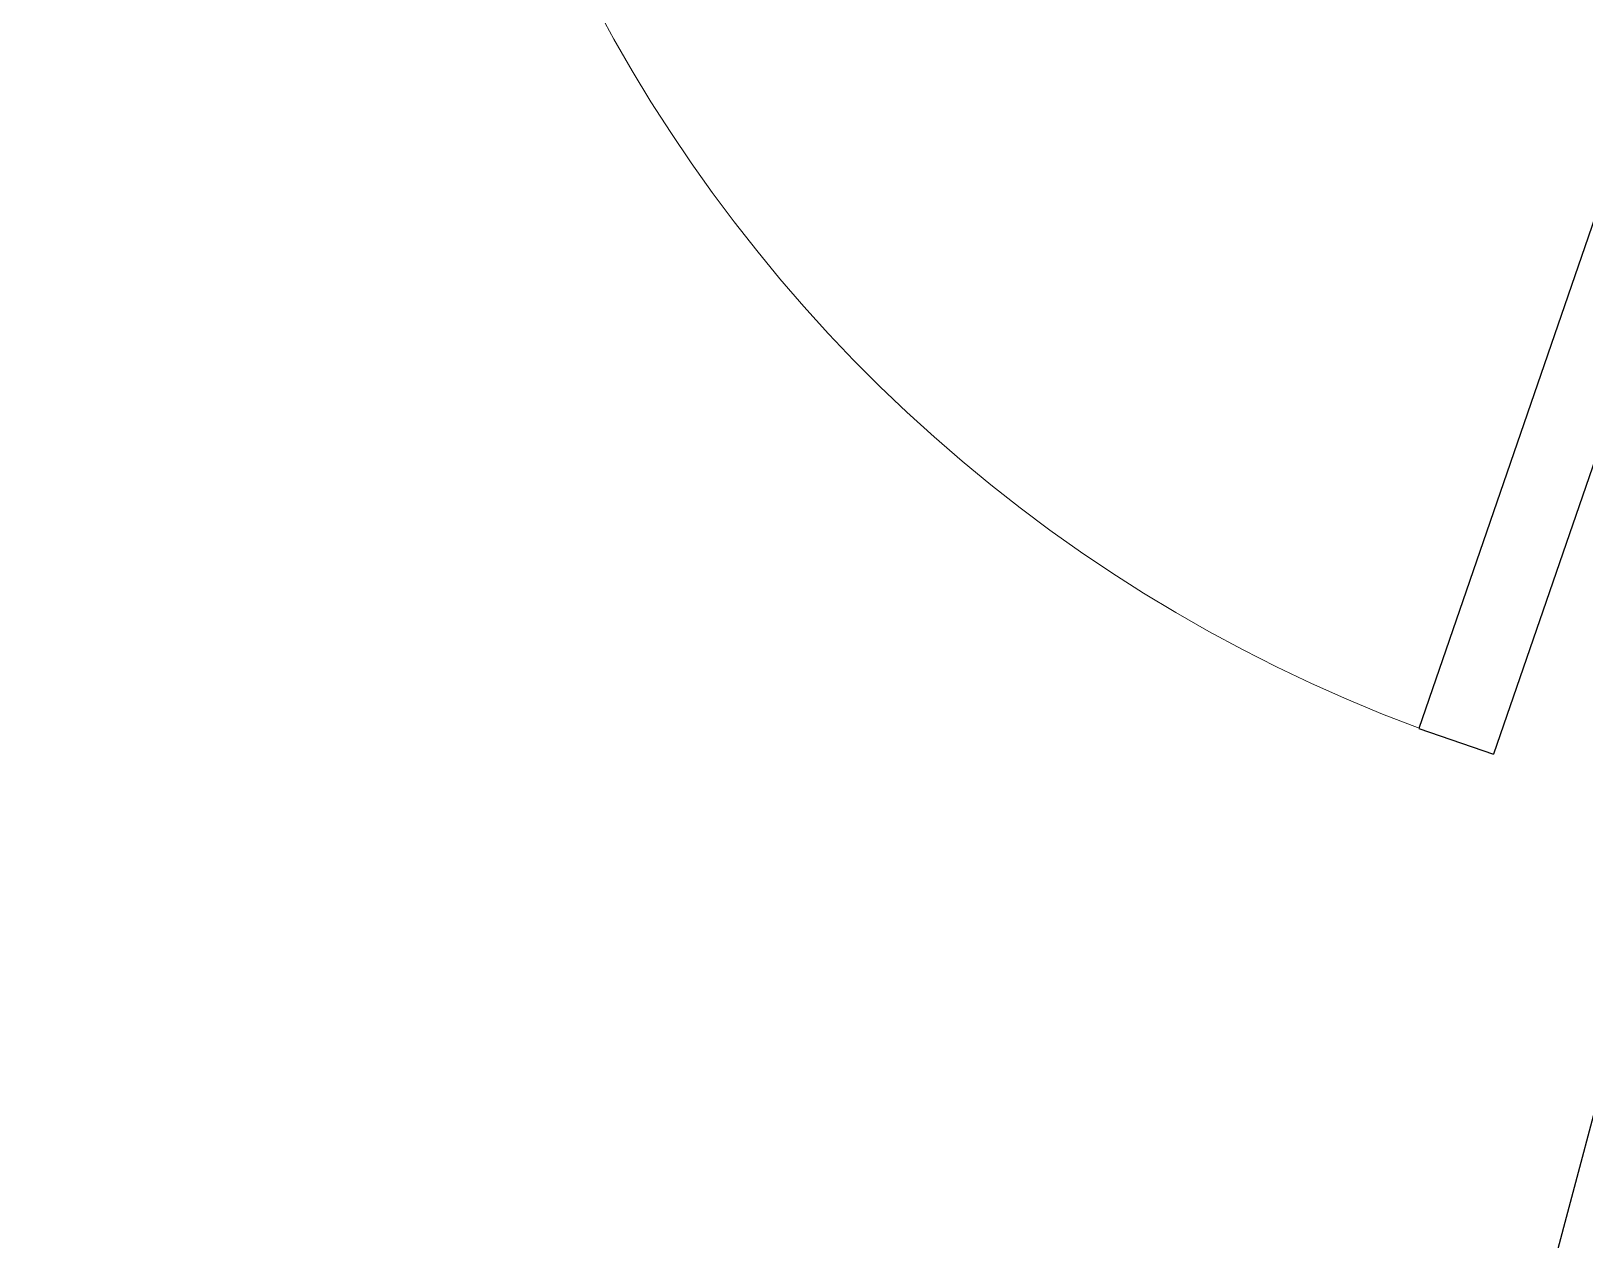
# Model space of a CAD drawing. Header units: inches. Extents: x 0 to 1813292486, y 0 to 3473589894.
# Drawn here: x 600520900 to 600521686, y 3473205422 to 3473206034 of the extents above; entities that cross this region are included whole.
import ezdxf

# ---------------------------------------------------------------- set-up
doc = ezdxf.new("R2010")
doc.units = ezdxf.units.IN
doc.header["$LTSCALE"] = 1000
doc.header["$MEASUREMENT"] = 0
for name, color, linetype in [('A-Anno-Note', 241, 'Continuous'), ('AX-MALL-DIM-P02$0$A-Anno-Dims', 3, 'Continuous'), ('AX-MALL-DIM-SY-P02$0$DIM_IDEN', 3, 'Continuous'), ('AX-MALL-P02-200$0$A-Anno-Note', 241, 'Continuous'), ('AX-MALL-WALL-P02$0$A-Anno-Note', 241, 'Continuous'), ('AX-MALL-WALL-P02-QT$0$A-Detl-Patt', 8, 'Continuous'), ('AX-MALL-WALL-P02-QT$0$A-Detl-Thin', 131, 'Continuous'), ('AX-MALL-WALL-P02-QT$0$A-Hdrl', 31, 'Continuous'), ('AX-MALL-WALL-P02-QT$0$A-Wind', 4, 'Continuous')]:
    doc.layers.add(name, color=color, linetype=linetype)

# ---------------------------------------------------------------- blocks, each defined once
blk = doc.blocks.new('AX-MALL-WALL-P02-QT$0$tj')
at = {"layer": 'AX-MALL-WALL-P02-QT$0$A-Detl-Patt'}
h = blk.add_hatch(dxfattribs=at)
h.set_pattern_fill('STEEL', color=256, scale=100.0000000000001, angle=50.43183869082386)
h.set_pattern_definition([(75.00000000004839, (-14278.19445574284, 156289.8254051208), (-153.3407249234246, 41.08752340989569), []), (75.00000000004839, (-14317.88195610046, 156358.5661673546), (-153.3407249234246, 41.08752340989569), [])])
edge = h.paths.add_edge_path()
edge.add_line((88101.273016572, 47666.64152574539), (87883.93542659283, 47459.84604215622))
edge.add_line((87883.93542659283, 47459.84604215622), (91571.54751467705, 43584.64122533798))
edge.add_arc((262949.389629302, 558937.705083496), 543101.4133620498, 251.6057364187558, 260.0288666978238)
edge.add_arc((172180.8466627672, -2862.146247219684), 27099.9982179492, 64.7128659603706, 96.9316049602786, ccw=False)
edge.add_arc((262948.9730309481, 558936.3205539446), 543099.9677998082, 261.6155114784545, 271.7251478115656)
edge.add_line((279298.9759148359, 16082.51663446426), (279298.9759315252, 16382.65274763107))
edge.add_arc((262948.9742454757, 558936.3204835369), 542799.9676941936, 261.62020364125146, 271.7261014454634, ccw=False)
edge.add_arc((172180.8456921196, -2862.14609140989), 27400.00151046549, 64.80631838577902, 96.83815911678944)
edge.add_arc((262949.394896181, 558937.7037490648), 542801.4137571028, 251.6136389015772, 260.02417327084333, ccw=False)
edge.add_line((91737.26096642017, 43845.69257831573), (88101.273016572, 47666.64152574539))
at = {"layer": 'AX-MALL-WALL-P02-QT$0$A-Detl-Thin'}
blk.add_lwpolyline([(163549.0969048738, 15543.38471794128, -0.6397237008462163), (164703.503718853, 23081.82205438614, -0.2197176871598326), (187079.3635630608, 19655.27036952972, -0.639723700731269), (185924.9567470551, 12116.83305311203, -0.2197176871428347)], format="xyb", close=True, dxfattribs=at)
at = {"layer": 'AX-MALL-WALL-P02-QT$0$A-Hdrl', "ltscale": 6}
for points in [[(163659.4563366175, 15710.18039321899, -0.6397237009326066), (164758.8913977146, 22889.64451742172, -0.2197176871618261), (186969.0041313171, 19488.47470140457, -0.6397237006999487), (185869.5690677166, 12309.01057815552, -0.2197176871425371)], [(163714.6360512972, 15793.57822608948, -0.6397237008757043), (164786.5852367878, 22793.55575561523, -0.2197176871584684), (186913.8244148493, 19405.07686567307, -0.6397237006947307), (185841.8752294779, 12405.09934902191, -0.2197176871411931)]]:
    blk.add_lwpolyline(points, format="xyb", close=True, dxfattribs=at)
blk = doc.blocks.new('AX-MALL-WALL-P02-QT$0$$DorLib2D$00000002')
for p, q in [((0.475, -2.842170943040401e-17), (0.4750000000000007, 0.4875)), ((0.4750000000000007, 0.4875), (0.5000000000000007, 0.4875)), ((0.5, -5.684341886080802e-17), (0.5000000000000007, 0.4875))]:
    blk.add_line(p, q)
at = {"lineweight": 13}
blk.add_arc((0.4875, -4.263256414560601e-17), 0.4875, 91.4692835813537, 180, dxfattribs=at)
blk = doc.blocks.new('AX-MALL-WALL-P02-QT')
at = {"layer": 'AX-MALL-WALL-P02-QT$0$A-Detl-Thin', "rotation": 339.5681613091762}
blk.add_blockref('AX-MALL-WALL-P02-QT$0$tj', (600144118.6961328, 3473128496.287411), dxfattribs=at)
at = {"layer": 'AX-MALL-WALL-P02-QT$0$A-Wind', "xscale": 1600, "yscale": -1600, "zscale": 200, "rotation": 320.581244960208}
blk.add_blockref('AX-MALL-WALL-P02-QT$0$$DorLib2D$00000002', (600326201.8215445, 3473087326.577779), dxfattribs=at)
blk = doc.blocks.new('AX-MALL-WALL-P02')
at = {"layer": 'AX-MALL-WALL-P02$0$A-Anno-Note'}
blk.add_blockref('AX-MALL-WALL-P02-QT', (0, 0), dxfattribs=at)
blk = doc.blocks.new('AX-MALL-DIM-SY-P02')
at = {"layer": 'AX-MALL-DIM-SY-P02$0$DIM_IDEN'}
blk.add_line((600327127.2167221, 3473087183.390423), (600323188.0896344, 3473081623.701676), dxfattribs=at)
blk = doc.blocks.new('AX-MALL-DIM-P02')
at = {"layer": 'AX-MALL-DIM-P02$0$A-Anno-Dims'}
blk.add_blockref('AX-MALL-DIM-SY-P02', (0, 0), dxfattribs=at)
blk = doc.blocks.new('AX-MALL-P02-200')
at = {"layer": 'AX-MALL-P02-200$0$A-Anno-Note'}
blk.add_blockref('AX-MALL-WALL-P02', (0, 0), dxfattribs=at)
blk.add_blockref('AX-MALL-DIM-P02', (0, 0), dxfattribs=at)

msp = doc.modelspace()

# ---------------------------------------------------------------- block references
at = {"layer": 'A-Anno-Note', "rotation": 20.43183869077545}
msp.add_blockref('AX-MALL-P02-200', (1250392458.527329, 9048125.682563305), dxfattribs=at)

doc.saveas('drawing.dxf')
